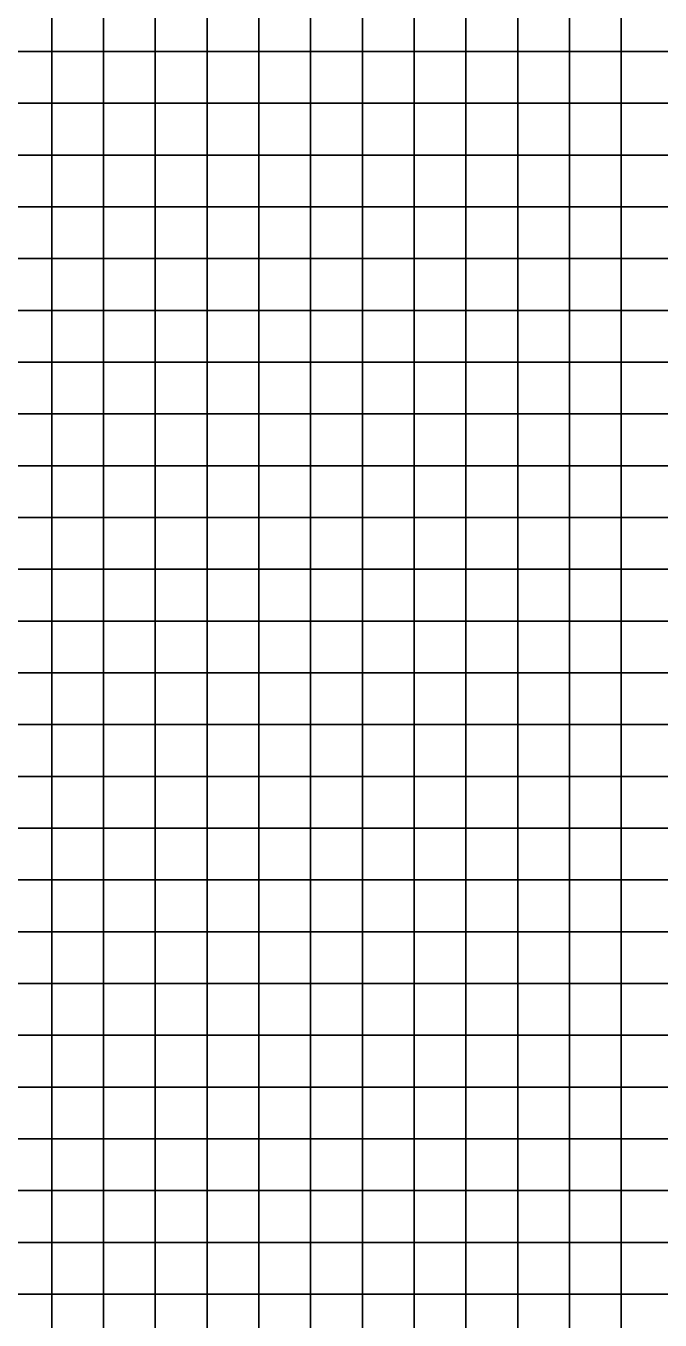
# Model space of a CAD drawing. Extents: x -32000 to 32000, y -32000 to 32000.
# Drawn here: x 320 to 8160, y 320 to 16317 of the extents above; entities that cross this region are included whole.
import ezdxf

# ---------------------------------------------------------------- set-up
doc = ezdxf.new("R2010")
doc.units = 0

msp = doc.modelspace()

# ---------------------------------------------------------------- linework, layer by layer
at = {"color": 1}
for points in [[(0, 16000, 4552.2061), (640, 16000, 4667.9346), (640, 16640, 4667.3774), (0, 16640, 4740.5464)], [(640, 16000, 4667.9346), (1280, 16000, 4611.9165), (1280, 16640, 4493.7153), (640, 16640, 4667.3774)], [(1280, 16000, 4611.9165), (1920, 16000, 4428.415), (1920, 16640, 4467.8501), (1280, 16640, 4493.7153)], [(1920, 16000, 4428.415), (2559.9961, 16000, 4218.1465), (2559.9961, 16640, 4414.8584), (1920, 16640, 4467.8501)], [(2559.9961, 16000, 4218.1465), (3200, 16000, 4175.5132), (3200, 16640, 4263.0117), (2559.9961, 16640, 4414.8584)], [(3200, 16000, 4175.5132), (3840, 16000, 4113.2749), (3840, 16640, 4056.8435), (3200, 16640, 4263.0117)], [(3840, 16000, 4113.2749), (4480, 16000, 4027.1445), (4480, 16640, 3898.6199), (3840, 16640, 4056.8435)], [(4480, 16000, 4027.1445), (5120, 16000, 4110.4258), (5120, 16640, 3926.551), (4480, 16640, 3898.6199)], [(5120, 16000, 4110.4258), (5760, 16000, 3971.7876), (5760, 16640, 3970.7759), (5120, 16640, 3926.551)], [(5760, 16000, 3971.7876), (6399.9961, 16000, 3706.0725), (6399.9961, 16640, 3830.2349), (5760, 16640, 3970.7759)], [(6399.9961, 16000, 3706.0725), (7040, 16000, 3642.467), (7040, 16640, 3710.8359), (6399.9961, 16640, 3830.2349)], [(7040, 16000, 3642.467), (7680, 16000, 3570.229), (7680, 16640, 3592.6365), (7040, 16640, 3710.8359)], [(7680, 16000, 3570.229), (8320, 16000, 3350.7786), (8320, 16640, 3401.2859), (7680, 16640, 3592.6365)], [(0, 15360, 4013.6418), (640, 15360, 4334.3408), (640, 16000, 4667.9346), (0, 16000, 4552.2061)], [(640, 15360, 4334.3408), (1280, 15360, 4543.0024), (1280, 16000, 4611.9165), (640, 16000, 4667.9346)], [(1280, 15360, 4543.0024), (1920, 15360, 4358.4575), (1920, 16000, 4428.415), (1280, 16000, 4611.9165)], [(1920, 15360, 4358.4575), (2559.9961, 15360, 4070.0481), (2559.9961, 16000, 4218.1465), (1920, 16000, 4428.415)], [(2559.9961, 15360, 4070.0481), (3200, 15360, 3944.2458), (3200, 16000, 4175.5132), (2559.9961, 16000, 4218.1465)], [(3200, 15360, 3944.2458), (3840, 15360, 3808.2542), (3840, 16000, 4113.2749), (3200, 16000, 4175.5132)], [(3840, 15360, 3808.2542), (4480, 15360, 3874.2324), (4480, 16000, 4027.1445), (3840, 16000, 4113.2749)], [(4480, 15360, 3874.2324), (5120, 15360, 4079.6426), (5120, 16000, 4110.4258), (4480, 16000, 4027.1445)], [(5120, 15360, 4079.6426), (5760, 15360, 3938.2881), (5760, 16000, 3971.7876), (5120, 16000, 4110.4258)], [(5760, 15360, 3938.2881), (6399.9961, 15360, 3735.7307), (6399.9961, 16000, 3706.0725), (5760, 16000, 3971.7876)], [(6399.9961, 15360, 3735.7307), (7040, 15360, 3571.3174), (7040, 16000, 3642.467), (6399.9961, 16000, 3706.0725)], [(7040, 15360, 3571.3174), (7680, 15360, 3390.1912), (7680, 16000, 3570.229), (7040, 16000, 3642.467)], [(7680, 15360, 3390.1912), (8320, 15360, 3306.4519), (8320, 16000, 3350.7786), (7680, 16000, 3570.229)], [(0, 14719.9961, 3620.4224), (640, 14719.9961, 3861.4575), (640, 15360, 4334.3408), (0, 15360, 4013.6418)], [(640, 14719.9961, 3861.4575), (1280, 14719.9961, 4241.9316), (1280, 15360, 4543.0024), (640, 15360, 4334.3408)], [(1280, 14719.9961, 4241.9316), (1920, 14719.9961, 4307.938), (1920, 15360, 4358.4575), (1280, 15360, 4543.0024)], [(1920, 14719.9961, 4307.938), (2559.9961, 14719.9961, 3990.6133), (2559.9961, 15360, 4070.0481), (1920, 15360, 4358.4575)], [(2559.9961, 14719.9961, 3990.6133), (3200, 14719.9961, 3758.1387), (3200, 15360, 3944.2458), (2559.9961, 15360, 4070.0481)], [(3200, 14719.9961, 3758.1387), (3840, 14719.9961, 3634.5569), (3840, 15360, 3808.2542), (3200, 15360, 3944.2458)], [(3840, 14719.9961, 3634.5569), (4480, 14719.9961, 3670.9302), (4480, 15360, 3874.2324), (3840, 15360, 3808.2542)], [(4480, 14719.9961, 3670.9302), (5120, 14719.9961, 3733.99), (5120, 15360, 4079.6426), (4480, 15360, 3874.2324)], [(5120, 14719.9961, 3733.99), (5760, 14719.9961, 3747.5872), (5760, 15360, 3938.2881), (5120, 15360, 4079.6426)], [(5760, 14719.9961, 3747.5872), (6399.9961, 14719.9961, 3769.2993), (6399.9961, 15360, 3735.7307), (5760, 15360, 3938.2881)], [(6399.9961, 14719.9961, 3769.2993), (7040, 14719.9961, 3565.2554), (7040, 15360, 3571.3174), (6399.9961, 15360, 3735.7307)], [(7040, 14719.9961, 3565.2554), (7680, 14719.9961, 3319.1943), (7680, 15360, 3390.1912), (7040, 15360, 3571.3174)], [(7680, 14719.9961, 3319.1943), (8320, 14719.9961, 3307.7773), (8320, 15360, 3306.4519), (7680, 15360, 3390.1912)], [(0, 14079.9961, 3413.7546), (640, 14079.9961, 3580.0293), (640, 14719.9961, 3861.4575), (0, 14719.9961, 3620.4224)], [(640, 14079.9961, 3580.0293), (1280, 14079.9961, 4022.0317), (1280, 14719.9961, 4241.9316), (640, 14719.9961, 3861.4575)], [(1280, 14079.9961, 4022.0317), (1920, 14079.9961, 4299.2578), (1920, 14719.9961, 4307.938), (1280, 14719.9961, 4241.9316)], [(1920, 14079.9961, 4299.2578), (2559.9961, 14079.9961, 3907.0264), (2559.9961, 14719.9961, 3990.6133), (1920, 14719.9961, 4307.938)], [(2559.9961, 14079.9961, 3907.0264), (3200, 14079.9961, 3624.5815), (3200, 14719.9961, 3758.1387), (2559.9961, 14719.9961, 3990.6133)], [(3200, 14079.9961, 3624.5815), (3840, 14079.9961, 3589.8293), (3840, 14719.9961, 3634.5569), (3200, 14719.9961, 3758.1387)], [(3840, 14079.9961, 3589.8293), (4480, 14079.9961, 3563.4883), (4480, 14719.9961, 3670.9302), (3840, 14719.9961, 3634.5569)], [(4480, 14079.9961, 3563.4883), (5120, 14079.9961, 3539.97), (5120, 14719.9961, 3733.99), (4480, 14719.9961, 3670.9302)], [(5120, 14079.9961, 3539.97), (5760, 14079.9961, 3665.0107), (5760, 14719.9961, 3747.5872), (5120, 14719.9961, 3733.99)], [(5760, 14079.9961, 3665.0107), (6399.9961, 14079.9961, 3923.0806), (6399.9961, 14719.9961, 3769.2993), (5760, 14719.9961, 3747.5872)], [(6399.9961, 14079.9961, 3923.0806), (7040, 14079.9961, 3795.5105), (7040, 14719.9961, 3565.2554), (6399.9961, 14719.9961, 3769.2993)], [(7040, 14079.9961, 3795.5105), (7680, 14079.9961, 3451.9382), (7680, 14719.9961, 3319.1943), (7040, 14719.9961, 3565.2554)], [(7680, 14079.9961, 3451.9382), (8320, 14079.9961, 3309.1025), (8320, 14719.9961, 3307.7773), (7680, 14719.9961, 3319.1943)], [(0, 13440, 3080.8643), (640, 13440, 3409.3162), (640, 14079.9961, 3580.0293), (0, 14079.9961, 3413.7546)], [(640, 13440, 3409.3162), (1280, 13440, 3891.6499), (1280, 14079.9961, 4022.0317), (640, 14079.9961, 3580.0293)], [(1280, 13440, 3891.6499), (1920, 13440, 4211.9355), (1920, 14079.9961, 4299.2578), (1280, 14079.9961, 4022.0317)], [(1920, 13440, 4211.9355), (2559.9961, 13440, 4004.0032), (2559.9961, 14079.9961, 3907.0264), (1920, 14079.9961, 4299.2578)], [(2559.9961, 13440, 4004.0032), (3200, 13440, 3640.0837), (3200, 14079.9961, 3624.5815), (2559.9961, 14079.9961, 3907.0264)], [(3200, 13440, 3640.0837), (3840, 13440, 3517.5559), (3840, 14079.9961, 3589.8293), (3200, 14079.9961, 3624.5815)], [(3840, 13440, 3517.5559), (4480, 13440, 3514.3562), (4480, 14079.9961, 3563.4883), (3840, 14079.9961, 3589.8293)], [(4480, 13440, 3514.3562), (5120, 13440, 3513.0305), (5120, 14079.9961, 3539.97), (4480, 14079.9961, 3563.4883)], [(5120, 13440, 3513.0305), (5760, 13440, 3613.9514), (5760, 14079.9961, 3665.0107), (5120, 14079.9961, 3539.97)], [(5760, 13440, 3613.9514), (6399.9961, 13440, 3828.8359), (6399.9961, 14079.9961, 3923.0806), (5760, 14079.9961, 3665.0107)], [(6399.9961, 13440, 3828.8359), (7040, 13440, 3774.8711), (7040, 14079.9961, 3795.5105), (6399.9961, 14079.9961, 3923.0806)], [(7040, 13440, 3774.8711), (7680, 13440, 3515.8374), (7680, 14079.9961, 3451.9382), (7040, 14079.9961, 3795.5105)], [(7680, 13440, 3515.8374), (8320, 13440, 3397.668), (8320, 14079.9961, 3309.1025), (7680, 14079.9961, 3451.9382)], [(0, 12800, 2792.5066), (640, 12800, 3020.5596), (640, 13440, 3409.3162), (0, 13440, 3080.8643)], [(640, 12800, 3020.5596), (1280, 12800, 3436.8413), (1280, 13440, 3891.6499), (640, 13440, 3409.3162)], [(1280, 12800, 3436.8413), (1920, 12800, 4012.4187), (1920, 13440, 4211.9355), (1280, 13440, 3891.6499)], [(1920, 12800, 4012.4187), (2559.9961, 12800, 4109.687), (2559.9961, 13440, 4004.0032), (1920, 13440, 4211.9355)], [(2559.9961, 12800, 4109.687), (3200, 12800, 3702.7771), (3200, 13440, 3640.0837), (2559.9961, 13440, 4004.0032)], [(3200, 12800, 3702.7771), (3840, 12800, 3516.2307), (3840, 13440, 3517.5559), (3200, 13440, 3640.0837)], [(3840, 12800, 3516.2307), (4480, 12800, 3513.0305), (4480, 13440, 3514.3562), (3840, 13440, 3517.5559)], [(4480, 12800, 3513.0305), (5120, 12800, 3509.8308), (5120, 13440, 3513.0305), (4480, 13440, 3514.3562)], [(5120, 12800, 3509.8308), (5760, 12800, 3576.7639), (5760, 13440, 3613.9514), (5120, 13440, 3513.0305)], [(5760, 12800, 3576.7639), (6399.9961, 12800, 3600.9822), (6399.9961, 13440, 3828.8359), (5760, 13440, 3613.9514)], [(6399.9961, 12800, 3600.9822), (7040, 12800, 3542.6106), (7040, 13440, 3774.8711), (6399.9961, 13440, 3828.8359)], [(7040, 12800, 3542.6106), (7680, 12800, 3451.9124), (7680, 13440, 3515.8374), (7040, 13440, 3774.8711)], [(7680, 12800, 3451.9124), (8320, 12800, 3448.8198), (8320, 13440, 3397.668), (7680, 13440, 3515.8374)], [(0, 12160, 2755.7168), (640, 12160, 2868.9165), (640, 12800, 3020.5596), (0, 12800, 2792.5066)], [(640, 12160, 2868.9165), (1280, 12160, 3167.1731), (1280, 12800, 3436.8413), (640, 12800, 3020.5596)], [(1280, 12160, 3167.1731), (1920, 12160, 3862.8391), (1920, 12800, 4012.4187), (1280, 12800, 3436.8413)], [(1920, 12160, 3862.8391), (2559.9961, 12160, 4185.1216), (2559.9961, 12800, 4109.687), (1920, 12800, 4012.4187)], [(2559.9961, 12160, 4185.1216), (3200, 12160, 3870.7649), (3200, 12800, 3702.7771), (2559.9961, 12800, 4109.687)], [(3200, 12160, 3870.7649), (3840, 12160, 3631.1748), (3840, 12800, 3516.2307), (3200, 12800, 3702.7771)], [(3840, 12160, 3631.1748), (4480, 12160, 3511.7053), (4480, 12800, 3513.0305), (3840, 12800, 3516.2307)], [(4480, 12160, 3511.7053), (5120, 12160, 3508.5054), (5120, 12800, 3509.8308), (4480, 12800, 3513.0305)], [(5120, 12160, 3508.5054), (5760, 12160, 3505.3054), (5760, 12800, 3576.7639), (5120, 12800, 3509.8308)], [(5760, 12160, 3505.3054), (6399.9961, 12160, 3502.1052), (6399.9961, 12800, 3600.9822), (5760, 12800, 3576.7639)], [(6399.9961, 12160, 3502.1052), (7040, 12160, 3493.9011), (7040, 12800, 3542.6106), (6399.9961, 12800, 3600.9822)], [(7040, 12160, 3493.9011), (7680, 12160, 3453.3452), (7680, 12800, 3451.9124), (7040, 12800, 3542.6106)], [(7680, 12160, 3453.3452), (8320, 12160, 3452.0198), (8320, 12800, 3448.8198), (7680, 12800, 3451.9124)], [(0, 11520, 2822.7976), (640, 11520, 2990.3225), (640, 12160, 2868.9165), (0, 12160, 2755.7168)], [(640, 11520, 2990.3225), (1280, 11520, 3262.1162), (1280, 12160, 3167.1731), (640, 12160, 2868.9165)], [(1280, 11520, 3262.1162), (1920, 11520, 3836.667), (1920, 12160, 3862.8391), (1280, 12160, 3167.1731)], [(1920, 11520, 3836.667), (2559.9961, 11520, 4217.1958), (2559.9961, 12160, 4185.1216), (1920, 12160, 3862.8391)], [(2559.9961, 11520, 4217.1958), (3200, 11520, 3970.2522), (3200, 12160, 3870.7649), (2559.9961, 12160, 4185.1216)], [(3200, 11520, 3970.2522), (3840, 11520, 3742.7451), (3840, 12160, 3631.1748), (3200, 12160, 3870.7649)], [(3840, 11520, 3742.7451), (4480, 11520, 3567.3066), (4480, 12160, 3511.7053), (3840, 12160, 3631.1748)], [(4480, 11520, 3567.3066), (5120, 11520, 3509.8308), (5120, 12160, 3508.5054), (4480, 12160, 3511.7053)], [(5120, 11520, 3509.8308), (5760, 11520, 3506.6306), (5760, 12160, 3505.3054), (5120, 12160, 3508.5054)], [(5760, 11520, 3506.6306), (6399.9961, 11520, 3561.8379), (6399.9961, 12160, 3502.1052), (5760, 12160, 3505.3054)], [(6399.9961, 11520, 3561.8379), (7040, 11520, 3598.9812), (7040, 12160, 3493.9011), (6399.9961, 12160, 3502.1052)], [(7040, 11520, 3598.9812), (7680, 11520, 3479.0278), (7680, 12160, 3453.3452), (7040, 12160, 3493.9011)], [(7680, 11520, 3479.0278), (8320, 11520, 3455.2197), (8320, 12160, 3452.0198), (7680, 12160, 3453.3452)], [(0, 10879.9961, 2821.1709), (640, 10879.9961, 2897.8728), (640, 11520, 2990.3225), (0, 11520, 2822.7976)], [(640, 10879.9961, 2897.8728), (1280, 10879.9961, 3264.1563), (1280, 11520, 3262.1162), (640, 11520, 2990.3225)], [(1280, 10879.9961, 3264.1563), (1920, 10879.9961, 3898.0171), (1920, 11520, 3836.667), (1280, 11520, 3262.1162)], [(1920, 10879.9961, 3898.0171), (2559.9961, 10879.9961, 4294.3291), (2559.9961, 11520, 4217.1958), (1920, 11520, 3836.667)], [(2559.9961, 10879.9961, 4294.3291), (3200, 10879.9961, 4037.3723), (3200, 11520, 3970.2522), (2559.9961, 11520, 4217.1958)], [(3200, 10879.9961, 4037.3723), (3840, 10879.9961, 3779.6509), (3840, 11520, 3742.7451), (3200, 11520, 3970.2522)], [(3840, 10879.9961, 3779.6509), (4480, 10879.9961, 3703.9646), (4480, 11520, 3567.3066), (3840, 11520, 3742.7451)], [(4480, 10879.9961, 3703.9646), (5120, 10879.9961, 3547.8413), (5120, 11520, 3509.8308), (4480, 11520, 3567.3066)], [(5120, 10879.9961, 3547.8413), (5760, 10879.9961, 3509.8308), (5760, 11520, 3506.6306), (5120, 11520, 3509.8308)], [(5760, 10879.9961, 3509.8308), (6399.9961, 10879.9961, 3587.4905), (6399.9961, 11520, 3561.8379), (5760, 11520, 3506.6306)], [(6399.9961, 10879.9961, 3587.4905), (7040, 10879.9961, 3625.2969), (7040, 11520, 3598.9812), (6399.9961, 11520, 3561.8379)], [(7040, 10879.9961, 3625.2969), (7680, 10879.9961, 3514.4565), (7680, 11520, 3479.0278), (7040, 11520, 3598.9812)], [(7680, 10879.9961, 3514.4565), (8320, 10879.9961, 3458.4194), (8320, 11520, 3455.2197), (7680, 11520, 3479.0278)], [(0, 10239.9961, 2978.2788), (640, 10239.9961, 3180.1326), (640, 10879.9961, 2897.8728), (0, 10879.9961, 2821.1709)], [(640, 10239.9961, 3180.1326), (1280, 10239.9961, 3592.3584), (1280, 10879.9961, 3264.1563), (640, 10879.9961, 2897.8728)], [(1280, 10239.9961, 3592.3584), (1920, 10239.9961, 4086.9224), (1920, 10879.9961, 3898.0171), (1280, 10879.9961, 3264.1563)], [(1920, 10239.9961, 4086.9224), (2559.9961, 10239.9961, 4428.0923), (2559.9961, 10879.9961, 4294.3291), (1920, 10879.9961, 3898.0171)], [(2559.9961, 10239.9961, 4428.0923), (3200, 10239.9961, 4285.8262), (3200, 10879.9961, 4037.3723), (2559.9961, 10879.9961, 4294.3291)], [(3200, 10239.9961, 4285.8262), (3840, 10239.9961, 3993.7053), (3840, 10879.9961, 3779.6509), (3200, 10879.9961, 4037.3723)], [(3840, 10239.9961, 3993.7053), (4480, 10239.9961, 3826.1772), (4480, 10879.9961, 3703.9646), (3840, 10879.9961, 3779.6509)], [(4480, 10239.9961, 3826.1772), (5120, 10239.9961, 3644.7468), (5120, 10879.9961, 3547.8413), (4480, 10879.9961, 3703.9646)], [(5120, 10239.9961, 3644.7468), (5760, 10239.9961, 3560.5354), (5760, 10879.9961, 3509.8308), (5120, 10879.9961, 3547.8413)], [(5760, 10239.9961, 3560.5354), (6399.9961, 10239.9961, 3550.3792), (6399.9961, 10879.9961, 3587.4905), (5760, 10879.9961, 3509.8308)], [(6399.9961, 10239.9961, 3550.3792), (7040, 10239.9961, 3575.8438), (7040, 10879.9961, 3625.2969), (6399.9961, 10879.9961, 3587.4905)], [(7040, 10239.9961, 3575.8438), (7680, 10239.9961, 3552.9641), (7680, 10879.9961, 3514.4565), (7040, 10879.9961, 3625.2969)], [(7680, 10239.9961, 3552.9641), (8320, 10239.9961, 3462.5496), (8320, 10879.9961, 3458.4194), (7680, 10879.9961, 3514.4565)], [(0, 9600, 3225.0671), (640, 9600, 3652.3198), (640, 10239.9961, 3180.1326), (0, 10239.9961, 2978.2788)], [(640, 9600, 3652.3198), (1280, 9600, 4001.863), (1280, 10239.9961, 3592.3584), (640, 10239.9961, 3180.1326)], [(1280, 9600, 4001.863), (1920, 9600, 4234.062), (1920, 10239.9961, 4086.9224), (1280, 10239.9961, 3592.3584)], [(1920, 9600, 4234.062), (2559.9961, 9600, 4539.9927), (2559.9961, 10239.9961, 4428.0923), (1920, 10239.9961, 4086.9224)], [(2559.9961, 9600, 4539.9927), (3200, 9600, 4490.0249), (3200, 10239.9961, 4285.8262), (2559.9961, 10239.9961, 4428.0923)], [(3200, 9600, 4490.0249), (3840, 9600, 4216.6924), (3840, 10239.9961, 3993.7053), (3200, 10239.9961, 4285.8262)], [(3840, 9600, 4216.6924), (4480, 9600, 3880.6172), (4480, 10239.9961, 3826.1772), (3840, 10239.9961, 3993.7053)], [(4480, 9600, 3880.6172), (5120, 9600, 3598.0671), (5120, 10239.9961, 3644.7468), (4480, 10239.9961, 3826.1772)], [(5120, 9600, 3598.0671), (5760, 9600, 3514.8899), (5760, 10239.9961, 3560.5354), (5120, 10239.9961, 3644.7468)], [(5760, 9600, 3514.8899), (6399.9961, 9600, 3492.521), (6399.9961, 10239.9961, 3550.3792), (5760, 10239.9961, 3560.5354)], [(6399.9961, 9600, 3492.521), (7040, 9600, 3528.7681), (7040, 10239.9961, 3575.8438), (6399.9961, 10239.9961, 3550.3792)], [(7040, 9600, 3528.7681), (7680, 9600, 3558.6929), (7680, 10239.9961, 3552.9641), (7040, 10239.9961, 3575.8438)], [(7680, 9600, 3558.6929), (8320, 9600, 3487.1257), (8320, 10239.9961, 3462.5496), (7680, 10239.9961, 3552.9641)], [(0, 8960, 3632.908), (640, 8960, 3950.114), (640, 9600, 3652.3198), (0, 9600, 3225.0671)], [(640, 8960, 3950.114), (1280, 8960, 4247.4863), (1280, 9600, 4001.863), (640, 9600, 3652.3198)], [(1280, 8960, 4247.4863), (1920, 8960, 4345.7944), (1920, 9600, 4234.062), (1280, 9600, 4001.863)], [(1920, 8960, 4345.7944), (2559.9961, 8960, 4641.918), (2559.9961, 9600, 4539.9927), (1920, 9600, 4234.062)], [(2559.9961, 8960, 4641.918), (3200, 8960, 4641.2891), (3200, 9600, 4490.0249), (2559.9961, 9600, 4539.9927)], [(3200, 8960, 4641.2891), (3840, 8960, 4241.8115), (3840, 9600, 4216.6924), (3200, 9600, 4490.0249)], [(3840, 8960, 4241.8115), (4480, 8960, 3801.2771), (4480, 9600, 3880.6172), (3840, 9600, 4216.6924)], [(4480, 8960, 3801.2771), (5120, 8960, 3525.9963), (5120, 9600, 3598.0671), (4480, 9600, 3880.6172)], [(5120, 8960, 3525.9963), (5760, 8960, 3492.521), (5760, 9600, 3514.8899), (5120, 9600, 3598.0671)], [(5760, 8960, 3492.521), (6399.9961, 8960, 3489.321), (6399.9961, 9600, 3492.521), (5760, 9600, 3514.8899)], [(6399.9961, 8960, 3489.321), (7040, 8960, 3487.9956), (7040, 9600, 3528.7681), (6399.9961, 9600, 3492.521)], [(7040, 8960, 3487.9956), (7680, 8960, 3536.293), (7680, 9600, 3558.6929), (7040, 9600, 3528.7681)], [(7680, 8960, 3536.293), (8320, 8960, 3523.4482), (8320, 9600, 3487.1257), (7680, 9600, 3558.6929)], [(0, 8320, 4091.8113), (640, 8320, 4136.8955), (640, 8960, 3950.114), (0, 8960, 3632.908)], [(640, 8320, 4136.8955), (1280, 8320, 4275.9072), (1280, 8960, 4247.4863), (640, 8960, 3950.114)], [(1280, 8320, 4275.9072), (1920, 8320, 4351.2632), (1920, 8960, 4345.7944), (1280, 8960, 4247.4863)], [(1920, 8320, 4351.2632), (2559.9961, 8320, 4619.1689), (2559.9961, 8960, 4641.918), (1920, 8960, 4345.7944)], [(2559.9961, 8320, 4619.1689), (3200, 8320, 4733.8848), (3200, 8960, 4641.2891), (2559.9961, 8960, 4641.918)], [(3200, 8320, 4733.8848), (3840, 8320, 4410.7515), (3840, 8960, 4241.8115), (3200, 8960, 4641.2891)], [(3840, 8320, 4410.7515), (4480, 8320, 3930.6851), (4480, 8960, 3801.2771), (3840, 8960, 4241.8115)], [(4480, 8320, 3930.6851), (5120, 8320, 3580.3379), (5120, 8960, 3525.9963), (4480, 8960, 3801.2771)], [(5120, 8320, 3580.3379), (5760, 8320, 3491.1953), (5760, 8960, 3492.521), (5120, 8960, 3525.9963)], [(5760, 8320, 3491.1953), (6399.9961, 8320, 3487.9956), (6399.9961, 8960, 3489.321), (5760, 8960, 3492.521)], [(6399.9961, 8320, 3487.9956), (7040, 8320, 3484.7957), (7040, 8960, 3487.9956), (6399.9961, 8960, 3489.321)], [(7040, 8320, 3484.7957), (7680, 8320, 3507.064), (7680, 8960, 3536.293), (7040, 8960, 3487.9956)], [(7680, 8320, 3507.064), (8320, 8320, 3501.7627), (8320, 8960, 3523.4482), (7680, 8960, 3536.293)], [(0, 7680, 4249.9268), (640, 7680, 4162.5288), (640, 8320, 4136.8955), (0, 8320, 4091.8113)], [(640, 7680, 4162.5288), (1280, 7680, 4175.7573), (1280, 8320, 4275.9072), (640, 8320, 4136.8955)], [(1280, 7680, 4175.7573), (1920, 7680, 4253.8892), (1920, 8320, 4351.2632), (1280, 8320, 4275.9072)], [(1920, 7680, 4253.8892), (2559.9961, 7680, 4382.7036), (2559.9961, 8320, 4619.1689), (1920, 8320, 4351.2632)], [(2559.9961, 7680, 4382.7036), (3200, 7680, 4477.4844), (3200, 8320, 4733.8848), (2559.9961, 8320, 4619.1689)], [(3200, 7680, 4477.4844), (3840, 7680, 4441.4121), (3840, 8320, 4410.7515), (3200, 8320, 4733.8848)], [(3840, 7680, 4441.4121), (4480, 7680, 4193.7065), (4480, 8320, 3930.6851), (3840, 8320, 4410.7515)], [(4480, 7680, 4193.7065), (5120, 7680, 3802.6272), (5120, 8320, 3580.3379), (4480, 8320, 3930.6851)], [(5120, 7680, 3802.6272), (5760, 7680, 3543.4753), (5760, 8320, 3491.1953), (5120, 8320, 3580.3379)], [(5760, 7680, 3543.4753), (6399.9961, 7680, 3486.6699), (6399.9961, 8320, 3487.9956), (5760, 8320, 3491.1953)], [(6399.9961, 7680, 3486.6699), (7040, 7680, 3483.4702), (7040, 8320, 3484.7957), (6399.9961, 8320, 3487.9956)], [(7040, 7680, 3483.4702), (7680, 7680, 3480.27), (7680, 8320, 3507.064), (7040, 8320, 3484.7957)], [(7680, 7680, 3480.27), (8320, 7680, 3477.0703), (8320, 8320, 3501.7627), (7680, 8320, 3507.064)], [(0, 7040, 4187.751), (640, 7040, 4165.7285), (640, 7680, 4162.5288), (0, 7680, 4249.9268)], [(640, 7040, 4165.7285), (1280, 7040, 4178.584), (1280, 7680, 4175.7573), (640, 7680, 4162.5288)], [(1280, 7040, 4178.584), (1920, 7040, 4188.3667), (1920, 7680, 4253.8892), (1280, 7680, 4175.7573)], [(1920, 7040, 4188.3667), (2559.9961, 7040, 4200.1353), (2559.9961, 7680, 4382.7036), (1920, 7680, 4253.8892)], [(2559.9961, 7040, 4200.1353), (3200, 7040, 4228.2192), (3200, 7680, 4477.4844), (2559.9961, 7680, 4382.7036)], [(3200, 7040, 4228.2192), (3840, 7040, 4334.1611), (3840, 7680, 4441.4121), (3200, 7680, 4477.4844)], [(3840, 7040, 4334.1611), (4480, 7040, 4408.3169), (4480, 7680, 4193.7065), (3840, 7680, 4441.4121)], [(4480, 7040, 4408.3169), (5120, 7040, 4171.8896), (5120, 7680, 3802.6272), (4480, 7680, 4193.7065)], [(5120, 7040, 4171.8896), (5760, 7040, 3738.8564), (5760, 7680, 3543.4753), (5120, 7680, 3802.6272)], [(5760, 7040, 3738.8564), (6399.9961, 7040, 3511.6372), (6399.9961, 7680, 3486.6699), (5760, 7680, 3543.4753)], [(6399.9961, 7040, 3511.6372), (7040, 7040, 3497.5513), (7040, 7680, 3483.4702), (6399.9961, 7680, 3486.6699)], [(7040, 7040, 3497.5513), (7680, 7040, 3501.0713), (7680, 7680, 3480.27), (7040, 7680, 3483.4702)], [(7680, 7040, 3501.0713), (8320, 7040, 3480.27), (8320, 7680, 3477.0703), (7680, 7680, 3480.27)], [(0, 6399.9961, 4177.25), (640, 6399.9961, 4168.9292), (640, 7040, 4165.7285), (0, 7040, 4187.751)], [(640, 6399.9961, 4168.9292), (1280, 6399.9961, 4188.1768), (1280, 7040, 4178.584), (640, 7040, 4165.7285)], [(1280, 6399.9961, 4188.1768), (1920, 6399.9961, 4195.5903), (1920, 7040, 4188.3667), (1280, 7040, 4178.584)], [(1920, 6399.9961, 4195.5903), (2559.9961, 6399.9961, 4204.6968), (2559.9961, 7040, 4200.1353), (1920, 7040, 4188.3667)], [(2559.9961, 6399.9961, 4204.6968), (3200, 6399.9961, 4219.7715), (3200, 7040, 4228.2192), (2559.9961, 7040, 4200.1353)], [(3200, 6399.9961, 4219.7715), (3840, 6399.9961, 4295.7466), (3840, 7040, 4334.1611), (3200, 7040, 4228.2192)], [(3840, 6399.9961, 4295.7466), (4480, 6399.9961, 4496.4258), (4480, 7040, 4408.3169), (3840, 7040, 4334.1611)], [(4480, 6399.9961, 4496.4258), (5120, 6399.9961, 4482.6611), (5120, 7040, 4171.8896), (4480, 7040, 4408.3169)], [(5120, 6399.9961, 4482.6611), (5760, 6399.9961, 4122.3047), (5760, 7040, 3738.8564), (5120, 7040, 4171.8896)], [(5760, 6399.9961, 4122.3047), (6399.9961, 6399.9961, 3790.7319), (6399.9961, 7040, 3511.6372), (5760, 7040, 3738.8564)], [(6399.9961, 6399.9961, 3790.7319), (7040, 6399.9961, 3609.5466), (7040, 7040, 3497.5513), (6399.9961, 7040, 3511.6372)], [(7040, 6399.9961, 3609.5466), (7680, 6399.9961, 3519.7417), (7680, 7040, 3501.0713), (7040, 7040, 3497.5513)], [(7680, 6399.9961, 3519.7417), (8320, 6399.9961, 3483.4702), (8320, 7040, 3480.27), (7680, 7040, 3501.0713)], [(0, 5760, 4185.5005), (640, 5760, 4176.1265), (640, 6399.9961, 4168.9292), (0, 6399.9961, 4177.25)], [(640, 5760, 4176.1265), (1280, 5760, 4196.6411), (1280, 6399.9961, 4188.1768), (640, 6399.9961, 4168.9292)], [(1280, 5760, 4196.6411), (1920, 5760, 4202.1807), (1920, 6399.9961, 4195.5903), (1280, 6399.9961, 4188.1768)], [(1920, 5760, 4202.1807), (2559.9961, 5760, 4222.1665), (2559.9961, 6399.9961, 4204.6968), (1920, 6399.9961, 4195.5903)], [(2559.9961, 5760, 4222.1665), (3200, 5760, 4283.3467), (3200, 6399.9961, 4219.7715), (2559.9961, 6399.9961, 4204.6968)], [(3200, 5760, 4283.3467), (3840, 5760, 4299.5615), (3840, 6399.9961, 4295.7466), (3200, 6399.9961, 4219.7715)], [(3840, 5760, 4299.5615), (4480, 5760, 4432.396), (4480, 6399.9961, 4496.4258), (3840, 6399.9961, 4295.7466)], [(4480, 5760, 4432.396), (5120, 5760, 4482.356), (5120, 6399.9961, 4482.6611), (4480, 6399.9961, 4496.4258)], [(5120, 5760, 4482.356), (5760, 5760, 4211.2939), (5760, 6399.9961, 4122.3047), (5120, 6399.9961, 4482.6611)], [(5760, 5760, 4211.2939), (6399.9961, 5760, 3897.6707), (6399.9961, 6399.9961, 3790.7319), (5760, 6399.9961, 4122.3047)], [(6399.9961, 5760, 3897.6707), (7040, 5760, 3633.6792), (7040, 6399.9961, 3609.5466), (6399.9961, 6399.9961, 3790.7319)], [(7040, 5760, 3633.6792), (7680, 5760, 3501.3833), (7680, 6399.9961, 3519.7417), (7040, 6399.9961, 3609.5466)], [(7680, 5760, 3501.3833), (8320, 5760, 3486.6699), (8320, 6399.9961, 3483.4702), (7680, 6399.9961, 3519.7417)], [(0, 5120, 4195.8164), (640, 5120, 4186.4858), (640, 5760, 4176.1265), (0, 5760, 4185.5005)], [(640, 5120, 4186.4858), (1280, 5120, 4204.6465), (1280, 5760, 4196.6411), (640, 5760, 4176.1265)], [(1280, 5120, 4204.6465), (1920, 5120, 4216.6616), (1920, 5760, 4202.1807), (1280, 5760, 4196.6411)], [(1920, 5120, 4216.6616), (2559.9961, 5120, 4319.2393), (2559.9961, 5760, 4222.1665), (1920, 5760, 4202.1807)], [(2559.9961, 5120, 4319.2393), (3200, 5120, 4486.7778), (3200, 5760, 4283.3467), (2559.9961, 5760, 4222.1665)], [(3200, 5120, 4486.7778), (3840, 5120, 4465.9717), (3840, 5760, 4299.5615), (3200, 5760, 4283.3467)], [(3840, 5120, 4465.9717), (4480, 5120, 4505.7485), (4480, 5760, 4432.396), (3840, 5760, 4299.5615)], [(4480, 5120, 4505.7485), (5120, 5120, 4402.4487), (5120, 5760, 4482.356), (4480, 5760, 4432.396)], [(5120, 5120, 4402.4487), (5760, 5120, 3964.0015), (5760, 5760, 4211.2939), (5120, 5760, 4482.356)], [(5760, 5120, 3964.0015), (6399.9961, 5120, 3642.9199), (6399.9961, 5760, 3897.6707), (5760, 5760, 4211.2939)], [(6399.9961, 5120, 3642.9199), (7040, 5120, 3511.3315), (7040, 5760, 3633.6792), (6399.9961, 5760, 3897.6707)], [(7040, 5120, 3511.3315), (7680, 5120, 3491.1953), (7680, 5760, 3501.3833), (7040, 5760, 3633.6792)], [(7680, 5120, 3491.1953), (8320, 5120, 3489.8701), (8320, 5760, 3486.6699), (7680, 5760, 3501.3833)], [(0, 4480, 4263.1421), (640, 4480, 4216.5723), (640, 5120, 4186.4858), (0, 5120, 4195.8164)], [(640, 4480, 4216.5723), (1280, 4480, 4225.6851), (1280, 5120, 4204.6465), (640, 5120, 4186.4858)], [(1280, 4480, 4225.6851), (1920, 4480, 4334.2422), (1920, 5120, 4216.6616), (1280, 5120, 4204.6465)], [(1920, 4480, 4334.2422), (2559.9961, 4480, 4616.3809), (2559.9961, 5120, 4319.2393), (1920, 5120, 4216.6616)], [(2559.9961, 4480, 4616.3809), (3200, 4480, 4842.8066), (3200, 5120, 4486.7778), (2559.9961, 5120, 4319.2393)], [(3200, 4480, 4842.8066), (3840, 4480, 4834.6914), (3840, 5120, 4465.9717), (3200, 5120, 4486.7778)], [(3840, 4480, 4834.6914), (4480, 4480, 4832.2158), (4480, 5120, 4505.7485), (3840, 5120, 4465.9717)], [(4480, 4480, 4832.2158), (5120, 4480, 4592.4976), (5120, 5120, 4402.4487), (4480, 5120, 4505.7485)], [(5120, 4480, 4592.4976), (5760, 4480, 3974.395), (5760, 5120, 3964.0015), (5120, 5120, 4402.4487)], [(5760, 4480, 3974.395), (6399.9961, 4480, 3572.0393), (6399.9961, 5120, 3642.9199), (5760, 5120, 3964.0015)], [(6399.9961, 4480, 3572.0393), (7040, 4480, 3495.7209), (7040, 5120, 3511.3315), (6399.9961, 5120, 3642.9199)], [(7040, 4480, 3495.7209), (7680, 4480, 3494.3955), (7680, 5120, 3491.1953), (7040, 5120, 3511.3315)], [(7680, 4480, 3494.3955), (8320, 4480, 3493.0698), (8320, 5120, 3489.8701), (7680, 5120, 3491.1953)], [(0, 3840, 4428.6709), (640, 3840, 4422.2842), (640, 4480, 4216.5723), (0, 4480, 4263.1421)], [(640, 3840, 4422.2842), (1280, 3840, 4427.6787), (1280, 4480, 4225.6851), (640, 4480, 4216.5723)], [(1280, 3840, 4427.6787), (1920, 3840, 4629.5298), (1920, 4480, 4334.2422), (1280, 4480, 4225.6851)], [(1920, 3840, 4629.5298), (2559.9961, 3840, 4919.5435), (2559.9961, 4480, 4616.3809), (1920, 4480, 4334.2422)], [(2559.9961, 3840, 4919.5435), (3200, 3840, 4985.6016), (3200, 4480, 4842.8066), (2559.9961, 4480, 4616.3809)], [(3200, 3840, 4985.6016), (3840, 3840, 4948.2192), (3840, 4480, 4834.6914), (3200, 4480, 4842.8066)], [(3840, 3840, 4948.2192), (4480, 3840, 4857.1304), (4480, 4480, 4832.2158), (3840, 4480, 4834.6914)], [(4480, 3840, 4857.1304), (5120, 3840, 4560.333), (5120, 4480, 4592.4976), (4480, 4480, 4832.2158)], [(5120, 3840, 4560.333), (5760, 3840, 4016.4558), (5760, 4480, 3974.395), (5120, 4480, 4592.4976)], [(5760, 3840, 4016.4558), (6399.9961, 3840, 3608.9058), (6399.9961, 4480, 3572.0393), (5760, 4480, 3974.395)], [(6399.9961, 3840, 3608.9058), (7040, 3840, 3498.9209), (7040, 4480, 3495.7209), (6399.9961, 4480, 3572.0393)], [(7040, 3840, 3498.9209), (7680, 3840, 3497.5952), (7680, 4480, 3494.3955), (7040, 4480, 3495.7209)], [(7680, 3840, 3497.5952), (8320, 3840, 3496.27), (8320, 4480, 3493.0698), (7680, 4480, 3494.3955)], [(0, 3200, 4702.125), (640, 3200, 4791.2534), (640, 3840, 4422.2842), (0, 3840, 4428.6709)], [(640, 3200, 4791.2534), (1280, 3200, 4772.0586), (1280, 3840, 4427.6787), (640, 3840, 4422.2842)], [(1280, 3200, 4772.0586), (1920, 3200, 4977.0908), (1920, 3840, 4629.5298), (1280, 3840, 4427.6787)], [(1920, 3200, 4977.0908), (2559.9961, 3200, 5118.8979), (2559.9961, 3840, 4919.5435), (1920, 3840, 4629.5298)], [(2559.9961, 3200, 5118.8979), (3200, 3200, 4993.7578), (3200, 3840, 4985.6016), (2559.9961, 3840, 4919.5435)], [(3200, 3200, 4993.7578), (3840, 3200, 4914.7183), (3840, 3840, 4948.2192), (3200, 3840, 4985.6016)], [(3840, 3200, 4914.7183), (4480, 3200, 4686.438), (4480, 3840, 4857.1304), (3840, 3840, 4948.2192)], [(4480, 3200, 4686.438), (5120, 3200, 4292.6626), (5120, 3840, 4560.333), (4480, 3840, 4857.1304)], [(5120, 3200, 4292.6626), (5760, 3200, 3943.467), (5760, 3840, 4016.4558), (5120, 3840, 4560.333)], [(5760, 3200, 3943.467), (6399.9961, 3200, 3627.3179), (6399.9961, 3840, 3608.9058), (5760, 3840, 4016.4558)], [(6399.9961, 3200, 3627.3179), (7040, 3200, 3504.9404), (7040, 3840, 3498.9209), (6399.9961, 3840, 3608.9058)], [(7040, 3200, 3504.9404), (7680, 3200, 3500.7954), (7680, 3840, 3497.5952), (7040, 3840, 3498.9209)], [(7680, 3200, 3500.7954), (8320, 3200, 3499.4697), (8320, 3840, 3496.27), (7680, 3840, 3497.5952)], [(0, 2559.9961, 4943.9478), (640, 2559.9961, 5026.6338), (640, 3200, 4791.2534), (0, 3200, 4702.125)], [(640, 2559.9961, 5026.6338), (1280, 2559.9961, 5039.7729), (1280, 3200, 4772.0586), (640, 3200, 4791.2534)], [(1280, 2559.9961, 5039.7729), (1920, 2559.9961, 5306.0469), (1920, 3200, 4977.0908), (1280, 3200, 4772.0586)], [(1920, 2559.9961, 5306.0469), (2559.9961, 2559.9961, 5360.8999), (2559.9961, 3200, 5118.8979), (1920, 3200, 4977.0908)], [(2559.9961, 2559.9961, 5360.8999), (3200, 2559.9961, 5171.1899), (3200, 3200, 4993.7578), (2559.9961, 3200, 5118.8979)], [(3200, 2559.9961, 5171.1899), (3840, 2559.9961, 5126.6255), (3840, 3200, 4914.7183), (3200, 3200, 4993.7578)], [(3840, 2559.9961, 5126.6255), (4480, 2559.9961, 4825.0444), (4480, 3200, 4686.438), (3840, 3200, 4914.7183)], [(4480, 2559.9961, 4825.0444), (5120, 2559.9961, 4347.3271), (5120, 3200, 4292.6626), (4480, 3200, 4686.438)], [(5120, 2559.9961, 4347.3271), (5760, 2559.9961, 4031.7817), (5760, 3200, 3943.467), (5120, 3200, 4292.6626)], [(5760, 2559.9961, 4031.7817), (6399.9961, 2559.9961, 3729.6082), (6399.9961, 3200, 3627.3179), (5760, 3200, 3943.467)], [(6399.9961, 2559.9961, 3729.6082), (7040, 2559.9961, 3554.5356), (7040, 3200, 3504.9404), (6399.9961, 3200, 3627.3179)], [(7040, 2559.9961, 3554.5356), (7680, 2559.9961, 3523.8765), (7680, 3200, 3500.7954), (7040, 3200, 3504.9404)], [(7680, 2559.9961, 3523.8765), (8320, 2559.9961, 3513.1404), (8320, 3200, 3499.4697), (7680, 3200, 3500.7954)], [(0, 1920, 5094.8877), (640, 1920, 5243.417), (640, 2559.9961, 5026.6338), (0, 2559.9961, 4943.9478)], [(640, 1920, 5243.417), (1280, 1920, 5372.085), (1280, 2559.9961, 5039.7729), (640, 2559.9961, 5026.6338)], [(1280, 1920, 5372.085), (1920, 1920, 5673.8579), (1920, 2559.9961, 5306.0469), (1280, 2559.9961, 5039.7729)], [(1920, 1920, 5673.8579), (2559.9961, 1920, 5663.6729), (2559.9961, 2559.9961, 5360.8999), (1920, 2559.9961, 5306.0469)], [(2559.9961, 1920, 5663.6729), (3200, 1920, 5483.4438), (3200, 2559.9961, 5171.1899), (2559.9961, 2559.9961, 5360.8999)], [(3200, 1920, 5483.4438), (3840, 1920, 5477.4326), (3840, 2559.9961, 5126.6255), (3200, 2559.9961, 5171.1899)], [(3840, 1920, 5477.4326), (4480, 1920, 5196.9106), (4480, 2559.9961, 4825.0444), (3840, 2559.9961, 5126.6255)], [(4480, 1920, 5196.9106), (5120, 1920, 4663.9282), (5120, 2559.9961, 4347.3271), (4480, 2559.9961, 4825.0444)], [(5120, 1920, 4663.9282), (5760, 1920, 4177.7798), (5760, 2559.9961, 4031.7817), (5120, 2559.9961, 4347.3271)], [(5760, 1920, 4177.7798), (6399.9961, 1920, 3858.3535), (6399.9961, 2559.9961, 3729.6082), (5760, 2559.9961, 4031.7817)], [(6399.9961, 1920, 3858.3535), (7040, 1920, 3683.949), (7040, 2559.9961, 3554.5356), (6399.9961, 2559.9961, 3729.6082)], [(7040, 1920, 3683.949), (7680, 1920, 3637.7168), (7680, 2559.9961, 3523.8765), (7040, 2559.9961, 3554.5356)], [(7680, 1920, 3637.7168), (8320, 1920, 3600.8762), (8320, 2559.9961, 3513.1404), (7680, 2559.9961, 3523.8765)], [(0, 1280, 5330.0405), (640, 1280, 5632.1523), (640, 1920, 5243.417), (0, 1920, 5094.8877)], [(640, 1280, 5632.1523), (1280, 1280, 5749.5894), (1280, 1920, 5372.085), (640, 1920, 5243.417)], [(1280, 1280, 5749.5894), (1920, 1280, 5892.4141), (1920, 1920, 5673.8579), (1280, 1920, 5372.085)], [(1920, 1280, 5892.4141), (2559.9961, 1280, 5787.2417), (2559.9961, 1920, 5663.6729), (1920, 1920, 5673.8579)], [(2559.9961, 1280, 5787.2417), (3200, 1280, 5567.8613), (3200, 1920, 5483.4438), (2559.9961, 1920, 5663.6729)], [(3200, 1280, 5567.8613), (3840, 1280, 5439.3579), (3840, 1920, 5477.4326), (3200, 1920, 5483.4438)], [(3840, 1280, 5439.3579), (4480, 1280, 5051.3374), (4480, 1920, 5196.9106), (3840, 1920, 5477.4326)], [(4480, 1280, 5051.3374), (5120, 1280, 4546.9312), (5120, 1920, 4663.9282), (4480, 1920, 5196.9106)], [(5120, 1280, 4546.9312), (5760, 1280, 4172.4443), (5760, 1920, 4177.7798), (5120, 1920, 4663.9282)], [(5760, 1280, 4172.4443), (6399.9961, 1280, 3951.3989), (6399.9961, 1920, 3858.3535), (5760, 1920, 4177.7798)], [(6399.9961, 1280, 3951.3989), (7040, 1280, 3791.1973), (7040, 1920, 3683.949), (6399.9961, 1920, 3858.3535)], [(7040, 1280, 3791.1973), (7680, 1280, 3748.4031), (7680, 1920, 3637.7168), (7040, 1920, 3683.949)], [(7680, 1280, 3748.4031), (8320, 1280, 3686.2156), (8320, 1920, 3600.8762), (7680, 1920, 3637.7168)], [(0, 640, 5817.9043), (640, 640, 6045.1196), (640, 1280, 5632.1523), (0, 1280, 5330.0405)], [(640, 640, 6045.1196), (1280, 640, 5977.187), (1280, 1280, 5749.5894), (640, 1280, 5632.1523)], [(1280, 640, 5977.187), (1920, 640, 5907.8115), (1920, 1280, 5892.4141), (1280, 1280, 5749.5894)], [(1920, 640, 5907.8115), (2559.9961, 640, 5595.52), (2559.9961, 1280, 5787.2417), (1920, 1280, 5892.4141)], [(2559.9961, 640, 5595.52), (3200, 640, 5277.9985), (3200, 1280, 5567.8613), (2559.9961, 1280, 5787.2417)], [(3200, 640, 5277.9985), (3840, 640, 4951.084), (3840, 1280, 5439.3579), (3200, 1280, 5567.8613)], [(3840, 640, 4951.084), (4480, 640, 4407.4644), (4480, 1280, 5051.3374), (3840, 1280, 5439.3579)], [(4480, 640, 4407.4644), (5120, 640, 4106.8525), (5120, 1280, 4546.9312), (4480, 1280, 5051.3374)], [(5120, 640, 4106.8525), (5760, 640, 3995.6123), (5760, 1280, 4172.4443), (5120, 1280, 4546.9312)], [(5760, 640, 3995.6123), (6399.9961, 640, 3905.7949), (6399.9961, 1280, 3951.3989), (5760, 1280, 4172.4443)], [(6399.9961, 640, 3905.7949), (7040, 640, 3827.9961), (7040, 1280, 3791.1973), (6399.9961, 1280, 3951.3989)], [(7040, 640, 3827.9961), (7680, 640, 3846.0293), (7680, 1280, 3748.4031), (7040, 1280, 3791.1973)], [(7680, 640, 3846.0293), (8320, 640, 3856.0059), (8320, 1280, 3686.2156), (7680, 1280, 3748.4031)], [(0, 0, 5895.5313), (640, 0, 5810.2739), (640, 640, 6045.1196), (0, 640, 5817.9043)], [(640, 0, 5810.2739), (1280, 0, 5641.3467), (1280, 640, 5977.187), (640, 640, 6045.1196)], [(1280, 0, 5641.3467), (1920, 0, 5524.999), (1920, 640, 5907.8115), (1280, 640, 5977.187)], [(1920, 0, 5524.999), (2559.9961, 0, 5022.0303), (2559.9961, 640, 5595.52), (1920, 640, 5907.8115)], [(2559.9961, 0, 5022.0303), (3200, 0, 4739.6318), (3200, 640, 5277.9985), (2559.9961, 640, 5595.52)], [(3200, 0, 4739.6318), (3840, 0, 4518.5928), (3840, 640, 4951.084), (3200, 640, 5277.9985)], [(3840, 0, 4518.5928), (4480, 0, 4043.4077), (4480, 640, 4407.4644), (3840, 640, 4951.084)], [(4480, 0, 4043.4077), (5120, 0, 3920.1543), (5120, 640, 4106.8525), (4480, 640, 4407.4644)], [(5120, 0, 3920.1543), (5760, 0, 3895.6392), (5760, 640, 3995.6123), (5120, 640, 4106.8525)], [(5760, 0, 3895.6392), (6399.9961, 0, 3846.9929), (6399.9961, 640, 3905.7949), (5760, 640, 3995.6123)], [(6399.9961, 0, 3846.9929), (7040, 0, 3845.0688), (7040, 640, 3827.9961), (6399.9961, 640, 3905.7949)], [(7040, 0, 3845.0688), (7680, 0, 3872.9722), (7680, 640, 3846.0293), (7040, 640, 3827.9961)], [(7680, 0, 3872.9722), (8320, 0, 3945.979), (8320, 640, 3856.0059), (7680, 640, 3846.0293)]]:
    msp.add_3dface(points, dxfattribs=at)

doc.saveas('drawing.dxf')
